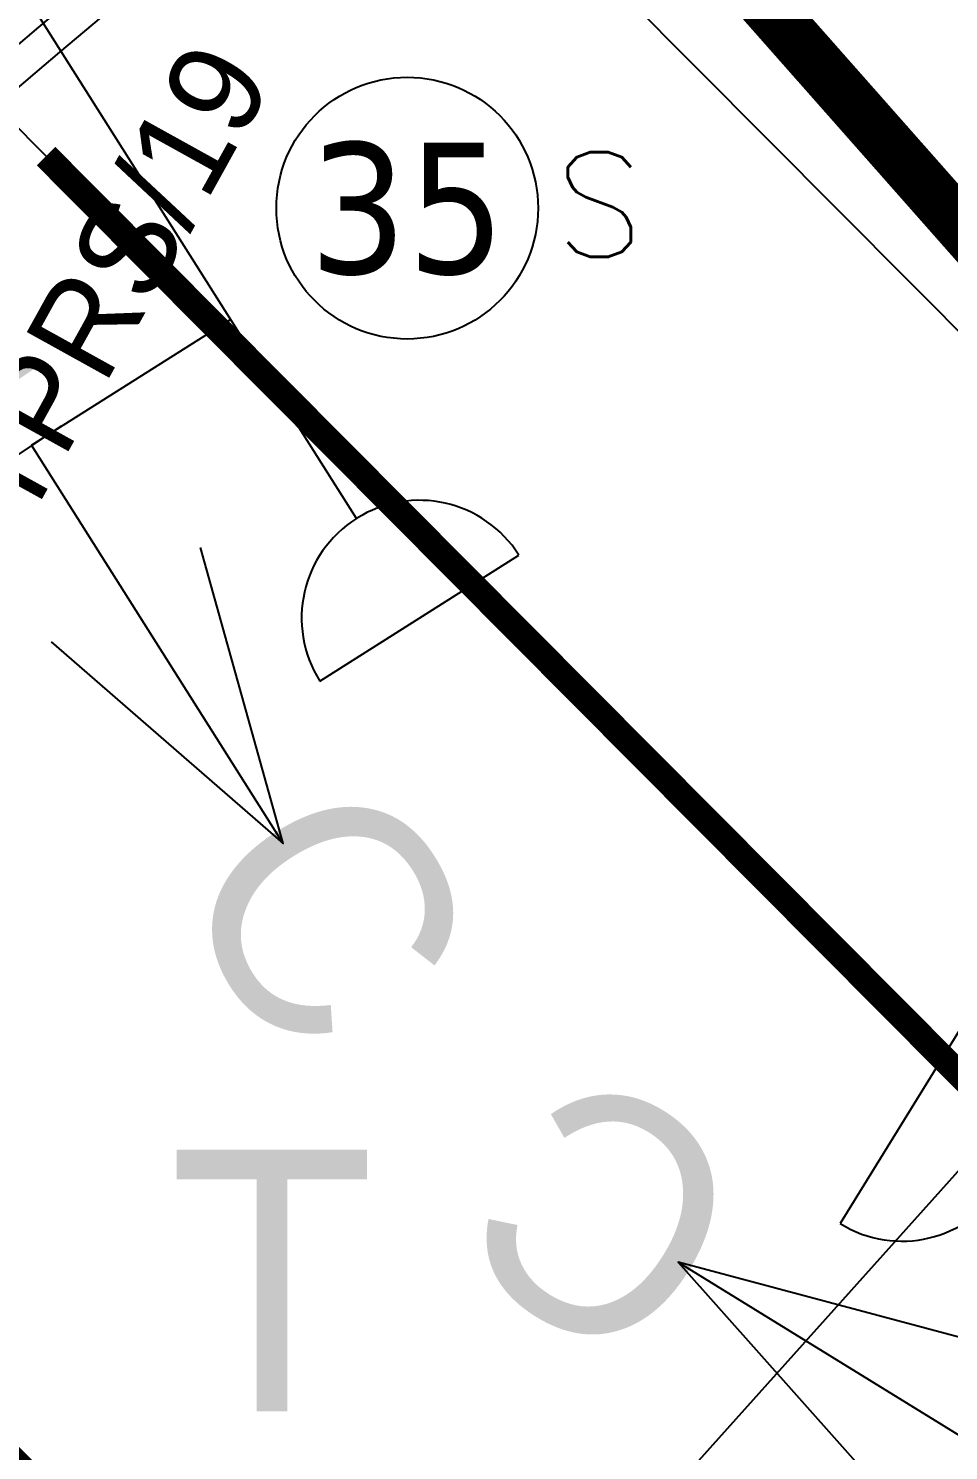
# Model space of a CAD drawing. Extents: x 421500 to 422711, y 436000 to 437000.
# Drawn here: x 422010.7 to 422014.21, y 436539.79 to 436545.22 of the extents above; entities that cross this region are included whole.
import ezdxf
from ezdxf.enums import TextEntityAlignment as Align

# ---------------------------------------------------------------- set-up
doc = ezdxf.new("R2010")
doc.units = 0
doc.linetypes.add('1001', pattern=[2, 1, 0, 1])
doc.linetypes.add('1055', pattern=[0.6, 0.1, -0.5])
doc.layers.get('0').update_dxf_attribs({"color": 210})
for name, color, linetype in [('716709-ExBase$0$XC-LCCCarriageway', 251, 'Continuous'), ('Lines', 1, 'Continuous'), ('LINES-STUDS', 7, 'Continuous'), ('Pr-Kerb', 2, 'Continuous'), ('Pr-KerbEdge', 8, 'Continuous'), ('XREF UTC_716709_AJB_1b$0$DATA', 7, 'Continuous'), ('XREF UTC_716709_AJB_1b$0$du-UTCTEXT', 42, 'Continuous'), ('XREF UTC_716709_AJB_1b$0$NUMBERS', 7, 'Continuous'), ('XREF UTC_716709_AJB_1b$0$phases', 6, 'Continuous'), ('XREF UTC_716709_AJB_1b$0$Pole-Type', 4, 'Continuous'), ('XREF UTC_716709_AJB_1b$0$Signals', 7, 'Continuous'), ('XREF UTC_716709_AJB_1b$0$SIGSnumbers', 7, 'Continuous'), ('z-dwgnotes', 11, 'Continuous')]:
    doc.layers.add(name, color=color, linetype=linetype)
doc.styles.add('XREF UTC_716709_AJB_1b$0$KTS_TAHOMA', font='tahoma.ttf')
doc.styles.add('XREF UTC_716709_AJB_1b$0$Romans', font='romans.shx', dxfattribs={"width": 0.9})
doc.styles.add('XREF UTC_716709_AJB_1b$0$Standard', font='txt')

# ---------------------------------------------------------------- blocks, each defined once
blk = doc.blocks.new('XREF UTC_716709_AJB_1b$0$HD001S')
at = {"linetype": 'Continuous'}
blk.add_line((0.625, 2.75), (0.25, 4), dxfattribs=at)
blk.add_solid([(0.375, 2.75), (-0.375, 2.75), (0, 4)], dxfattribs=at)
at = {"layer": 'XREF UTC_716709_AJB_1b$0$DATA', "style": 'XREF UTC_716709_AJB_1b$0$Standard', "flags": 9}
for tag, p in [('SUPPORT', (1, 1.5)), ('BRACKETS', (1, 1.25)), ('HEIGHT', (1, 1)), ('CABLE', (1, 0.75)), ('PHASE', (1, 0.5)), ('TYPE', (1, 0.25)), ('NUM', (1, 0)), ('SITE', (1, -0.25)), ('IDENT', (1, -0.5))]:
    blk.add_attdef(tag, p, '', height=0.2, dxfattribs=at)
blk = doc.blocks.new('XREF UTC_716709_AJB_1b$0$HD093A')
at = {"linetype": 'Continuous'}
for p, q in [((-1, 4.25), (-1, 2.25)), ((0.5, 3.75), (-0.5, 3.75))]:
    blk.add_line(p, q, dxfattribs=at)
at = {"color": 0, "linetype": 'Continuous'}
blk.add_lwpolyline([(-0.625, 3), (-1, 4.25), (-1.375, 3)], dxfattribs=at)
at = {"linetype": 'Continuous'}
blk.add_arc((0, 3.75), 0.5, 180, 0, dxfattribs=at)
at = {"style": 'XREF UTC_716709_AJB_1b$0$Standard'}
blk.add_text('C', height=1, rotation=90, dxfattribs=at).set_placement((-1, 4.6072), align=Align.MIDDLE)
at = {"layer": 'XREF UTC_716709_AJB_1b$0$DATA', "style": 'XREF UTC_716709_AJB_1b$0$Standard', "flags": 9}
for tag, p in [('SUPPORT', (0.75, 1.75)), ('BRACKETS', (0.75, 1.5)), ('HEIGHT', (0.75, 1.25)), ('CABLE', (0.75, 1)), ('PHASE', (0.75, 0.75)), ('TYPE', (0.75, 0.5)), ('NUM', (0.75, 0.25)), ('SITE', (0.75, 0)), ('IDENT', (0.75, -0.25))]:
    blk.add_attdef(tag, p, '', height=0.2, dxfattribs=at)
blk = doc.blocks.new('XREF UTC_716709_AJB_1b$0$HD093B')
at = {"linetype": 'Continuous'}
for p, q in [((1, 4.25), (1, 2.25)), ((0.5, 3.75), (-0.5, 3.75)), ((0, 3.25), (0, 0.25)), ((1, 2.25), (0, 2.25))]:
    blk.add_line(p, q, dxfattribs=at)
at = {"color": 0, "linetype": 'Continuous'}
blk.add_lwpolyline([(1.375, 3), (1, 4.25), (0.625, 3)], dxfattribs=at)
at = {"linetype": 'Continuous'}
blk.add_arc((0, 3.75), 0.5, 180, 0, dxfattribs=at)
at = {"style": 'XREF UTC_716709_AJB_1b$0$Standard'}
blk.add_text('C', height=1, rotation=90, dxfattribs=at).set_placement((1, 4.6072), align=Align.MIDDLE)
at = {"layer": 'XREF UTC_716709_AJB_1b$0$DATA', "style": 'XREF UTC_716709_AJB_1b$0$Standard', "flags": 9}
for tag, p in [('SUPPORT', (0.75, 1.75)), ('BRACKETS', (0.75, 1.5)), ('HEIGHT', (0.75, 1.25)), ('CABLE', (0.75, 1)), ('PHASE', (0.75, 0.75)), ('TYPE', (0.75, 0.5)), ('NUM', (0.75, 0.25)), ('SITE', (0.75, 0)), ('IDENT', (0.75, -0.25))]:
    blk.add_attdef(tag, p, '', height=0.2, dxfattribs=at)
blk = doc.blocks.new('XREF UTC_716709_AJB_1b$0$poleno')
at = {"layer": 'XREF UTC_716709_AJB_1b$0$NUMBERS'}
blk.add_circle((0, 0), 1, dxfattribs=at)
at = {"layer": 'XREF UTC_716709_AJB_1b$0$NUMBERS', "style": 'XREF UTC_716709_AJB_1b$0$KTS_TAHOMA'}
blk.add_attdef('NUMBER', text='', height=1, dxfattribs=at).set_placement((0, 0), align=Align.MIDDLE)

msp = doc.modelspace()

# ---------------------------------------------------------------- linework, layer by layer
at = {"layer": '716709-ExBase$0$XC-LCCCarriageway', "flags": 128}
msp.add_lwpolyline([(422005.1364, 436528.3907), (422006.7154, 436531.2126), (422009.1021, 436534.8969), (422011.8935, 436538.2849), (422012.551, 436538.9632), (422014.3826, 436541.0063), (422015.0383, 436541.6618), (422016.3711, 436542.9497), (422024.0224, 436548.6725), (422031.6691, 436554.3792), (422039.8289, 436560.5132), (422048.6524, 436567.1649), (422056.5252, 436572.9217), (422057.2742, 436573.4601), (422061.695, 436576.7615), (422062.4316, 436577.3422), (422070.8766, 436583.8769), (422079.5151, 436590.8254), (422087.8346, 436597.7113), (422096.2581, 436604.9578), (422105.6008, 436613.3976), (422113.5751, 436620.8799)], dxfattribs=at)
msp.add_lwpolyline([(422005.1364, 436528.3907), (422006.7154, 436531.2126), (422009.1021, 436534.8969), (422011.8935, 436538.2849), (422012.551, 436538.9632), (422014.3826, 436541.0063), (422015.0383, 436541.6618), (422016.3711, 436542.9497), (422024.0224, 436548.6725), (422031.6691, 436554.3792), (422039.8289, 436560.5132), (422048.6524, 436567.1649), (422056.5252, 436572.9217), (422057.2742, 436573.4601), (422061.695, 436576.7615), (422062.4316, 436577.3422), (422070.8766, 436583.8769), (422079.5151, 436590.8254), (422087.8346, 436597.7113), (422096.2581, 436604.9578), (422105.6008, 436613.3976), (422113.5751, 436620.8799)], dxfattribs=at)
msp.add_lwpolyline([(422005.1364, 436528.3907), (422006.7154, 436531.2126), (422009.1021, 436534.8969), (422011.8935, 436538.2849), (422012.551, 436538.9632), (422014.3826, 436541.0063), (422015.0383, 436541.6618), (422016.3711, 436542.9497), (422024.0224, 436548.6725), (422031.6691, 436554.3792), (422039.8289, 436560.5132), (422048.6524, 436567.1649), (422056.5252, 436572.9217), (422057.2742, 436573.4601), (422061.695, 436576.7615), (422062.4316, 436577.3422), (422070.8766, 436583.8769), (422079.5151, 436590.8254), (422087.8346, 436597.7113), (422096.2581, 436604.9578), (422105.6008, 436613.3976), (422113.5751, 436620.8799)], dxfattribs=at)
at = {"layer": 'Lines', "linetype": '1001', "const_width": 0.2, "flags": 128}
msp.add_lwpolyline([(422017.4648, 436540.841), (422012.4674, 436546.4999)], dxfattribs=at)
at = {"layer": 'LINES-STUDS', "linetype": '1055', "const_width": 0.1, "flags": 128}
for points in [[(422010.7665, 436544.7369), (422015.5596, 436539.918)], [(422008.2141, 436542.1982), (422013.0072, 436537.3792)]]:
    msp.add_lwpolyline(points, dxfattribs=at)
at = {"layer": 'Pr-Kerb', "flags": 128}
for points in [[(422039.622, 436486.1173), (422016.8777, 436501.1206, -0.052241), (422011.2409, 436505.7494), (422010.7347, 436506.2622, -0.404434), (422010.4497, 436534.0673, -0.049838), (422026.9382, 436548.3202), (422053.019, 436566.6734, 0.005602), (422055.0958, 436568.17), (422082.5713, 436588.44, 0.01839), (422089.1438, 436593.6728, 0.008127), (422104.0695, 436606.9074, 0.021753), (422111.0971, 436613.9318), (422145.3144, 436651.2463), (422166.4845, 436675.2427)], [(422011.2955, 436545.5341, 0.016896), (422005.3518, 436540.2206)]]:
    msp.add_lwpolyline(points, format="xyb", dxfattribs=at)
at = {"layer": 'Pr-KerbEdge', "flags": 128}
for points in [[(422039.6909, 436486.2216), (422016.9465, 436501.225, -0.052241), (422011.3298, 436505.8372), (422010.8236, 436506.35, -0.404434), (422010.5405, 436533.9813, -0.049838), (422027.0101, 436548.2179), (422053.0909, 436566.5712, 0.005602), (422055.17, 436568.0694), (422082.6455, 436588.3394, 0.01839), (422089.2252, 436593.5779, 0.008127), (422104.1539, 436606.8152, 0.021753), (422111.1892, 436613.8473), (422145.4073, 436651.1627), (422166.5782, 436675.16)], [(422011.2153, 436545.63, 0.016896), (422005.2654, 436540.3109, 0.016896)]]:
    msp.add_lwpolyline(points, format="xyb", dxfattribs=at)
at = {"layer": 'Pr-KerbEdge'}
msp.add_arc((422086.9238, 436454.9562), 118.125, 133.732121, 133.732121, dxfattribs=at)
at = {"layer": 'z-dwgnotes'}
for p, q in [((422019.8631, 436538.4274), (422011.109, 436547.2287)), ((422018.4451, 436537.017), (422009.691, 436545.8183))]:
    msp.add_line(p, q, dxfattribs=at)

# ---------------------------------------------------------------- block references
at = {"layer": 'XREF UTC_716709_AJB_1b$0$Signals'}
for name, p, xscale, yscale, zscale, rotation in [('XREF UTC_716709_AJB_1b$0$HD093B', (422010.39, 436545.8251), 0.9000000000000001, 0.9000000000000001, 0.9000000000000001, 212.2892043309225), ('XREF UTC_716709_AJB_1b$0$HD093A', (422016.9092, 436539.2701), 0.9, 0.9, 0.9, 58.33313279521923)]:
    msp.add_blockref(name, p, dxfattribs=dict(at, xscale=xscale, yscale=yscale, zscale=zscale, rotation=rotation))
at = {"layer": 'XREF UTC_716709_AJB_1b$0$Signals', "rotation": 286.8751661136625}
msp.add_blockref('XREF UTC_716709_AJB_1b$0$HD001S', (422006.9259, 436542.7843), dxfattribs=at)
at = {"layer": 'XREF UTC_716709_AJB_1b$0$SIGSnumbers', "xscale": 0.5, "yscale": 0.5, "zscale": 0.6}
msp.add_blockref('XREF UTC_716709_AJB_1b$0$poleno', (422012.1465, 436544.5382), dxfattribs=at).add_auto_attribs({'NUMBER': '35'})

# ---------------------------------------------------------------- texts
at = {"layer": 'XREF UTC_716709_AJB_1b$0$du-UTCTEXT', "style": 'XREF UTC_716709_AJB_1b$0$Standard'}
msp.add_text('TPRS/19', height=0.36, rotation=61, dxfattribs=at).set_placement((422010.6906, 436543.3176))
at = {"layer": 'XREF UTC_716709_AJB_1b$0$phases', "style": 'XREF UTC_716709_AJB_1b$0$KTS_TAHOMA'}
msp.add_text('T', height=1, dxfattribs=at).set_placement((422011.2693, 436539.9412))
at = {"layer": 'XREF UTC_716709_AJB_1b$0$Pole-Type', "style": 'XREF UTC_716709_AJB_1b$0$Romans'}
msp.add_text('S', height=0.4, dxfattribs=at).set_placement((422012.7087, 436544.3516))

doc.saveas('drawing.dxf')
